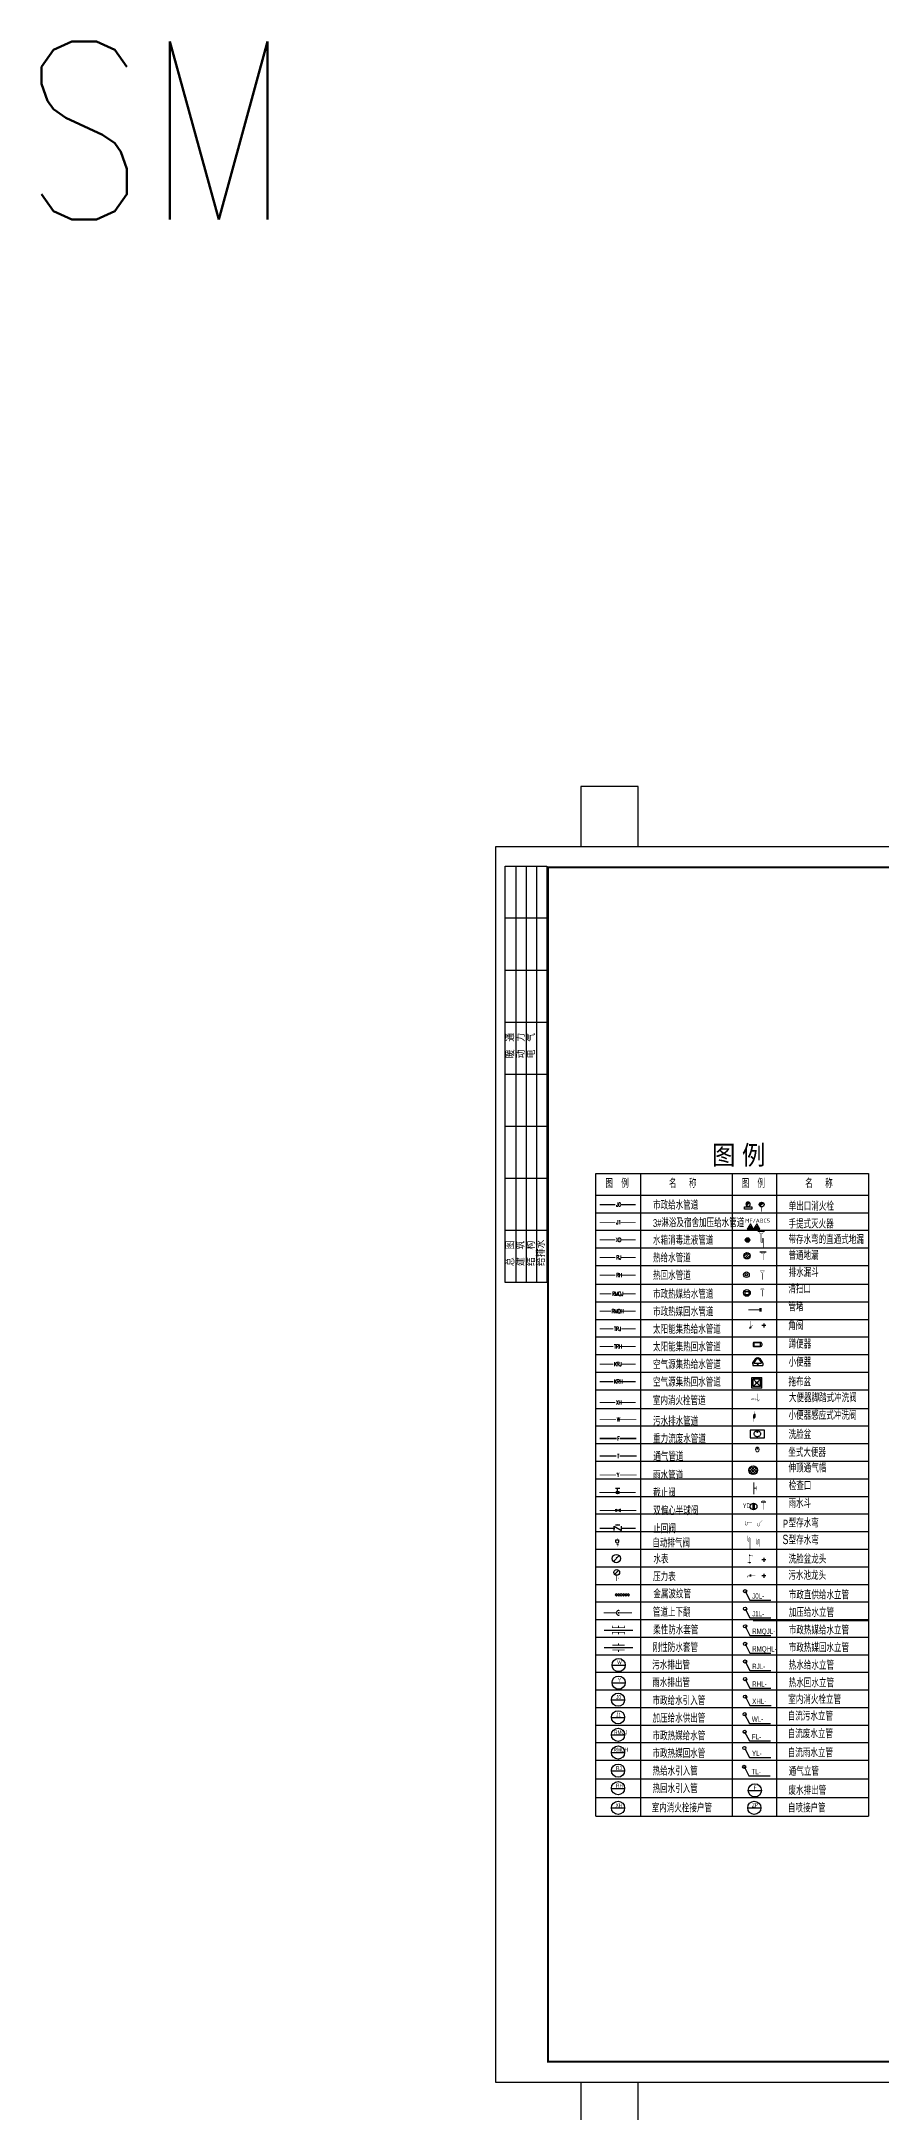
# Model space of a CAD drawing. Extents: x 1475400 to 1714963, y -629303 to -315532.
# Drawn here: x 1475400 to 1515812, y -415173 to -315532 of the extents above; entities that cross this region are included whole.
import ezdxf
from ezdxf.enums import TextEntityAlignment as Align

# ---------------------------------------------------------------- set-up
doc = ezdxf.new("R2010")
doc.units = 0
doc.header["$LTSCALE"] = 1000
doc.linetypes.add('DASH', pattern=[0.35, 0.25, -0.1])
doc.linetypes.add('W_P', pattern=[7, 6, -1])
for name, color, linetype in [('A-LVTRY', 6, 'Continuous'), ('BTTK', 7, 'Continuous'), ('EQUIP_管件', 7, 'Continuous'), ('EV_P', 4, 'Continuous'), ('GOU', 7, 'DASH'), ('GP', 4, 'Continuous'), ('GS', 1, 'Continuous'), ('P-ANNO-TXT', 211, 'Continuous'), ('P-BTEA-IDEN', 4, 'Continuous'), ('P-DOMS-EQPM', 4, 'Continuous'), ('P-DOMS-IDEN', 7, 'Continuous'), ('P-DOMS-PIPE', 2, 'DASH'), ('P-DOMW-EQPM', 62, 'Continuous'), ('P-DOMW-IDEN', 61, 'Continuous'), ('P-DOMW-PIPE', 3, 'Continuous'), ('P-DOMW-VALV', 62, 'Continuous'), ('P-FLDR', 7, 'Continuous'), ('P-PROT-EQPM', 1, 'Continuous'), ('P-PROT-IDEN', 7, 'Continuous'), ('P-PROT-VALV', 7, 'Continuous'), ('P-RAIN-IDEN', 171, 'Continuous'), ('P-VENT-PIPE', 205, 'Continuous'), ('P-WAST-IDEN', 21, 'Continuous'), ('PIPE-太阳能热回水', 11, 'Continuous'), ('PIPE-太阳能热给水', 4, 'Continuous'), ('PIPE-市政自来水', 87, 'Continuous'), ('PIPE-消防', 1, 'Continuous'), ('PIPE-热媒回水', 32, 'Continuous'), ('PIPE-热媒给水', 181, 'Continuous'), ('PIPE-空气源热回水', 191, 'Continuous'), ('PIPE-空气源热给水', 133, 'Continuous'), ('PIPE-给水', 3, 'Continuous'), ('PP', 7, 'Continuous'), ('PUB_TITLE', 4, 'Continuous'), ('SB', 7, 'Continuous'), ('TEXT_市政自来水', 7, 'Continuous'), ('TEXT_热媒回水', 7, 'Continuous'), ('W_DIM', 4, 'Continuous'), ('WP_F_PJ', 7, 'Continuous'), ('WP_G', 3, 'Continuous'), ('WP_G_PJ', 7, 'Continuous'), ('WP_L_PJ', 7, 'Continuous'), ('WP_P', 2, 'W_P'), ('WP_P_PJ', 7, 'Continuous'), ('WP_R_PJ', 7, 'Continuous'), ('WW_PJ', 7, 'Continuous')]:
    doc.layers.add(name, color=color, linetype=linetype)
for name, color, linetype, lineweight in [('LVTRY', 8, 'Continuous', 9), ('P-HOWS-PIPE', 5, 'Continuous', 50), ('P-HOWS-RPIP', 6, 'Continuous', 50), ('P-RAIN-PIPE', 4, 'Continuous', 50), ('P-WAST-PIPE', 11, 'Continuous', 50)]:
    doc.layers.add(name, color=color, linetype=linetype, lineweight=lineweight)
doc.layers.add('定位矩形', color=6, linetype='Continuous', plot=False)
doc.styles.add('_TWT_PIPEDN', font='SIMPLEX', dxfattribs={"width": 0.8, "height": 2.5, "bigfont": 'HZTXT'})
doc.styles.add('_TWT_PIPETEXT', font='SIMPLEX', dxfattribs={"width": 0.8, "height": 2.5, "bigfont": 'HZTXT'})
doc.styles.add('ch', font='hztxt_e.shx', dxfattribs={"width": 0.7, "bigfont": 'HZTXT.SHX'})
doc.styles.add('HZ', font='txt.shx', dxfattribs={"width": 0.9, "bigfont": 'hztxt.shx'})
doc.styles.add('HZ(TK)', font='geniso.shx', dxfattribs={"width": 0.9, "bigfont": 'hztxt.shx'})
doc.styles.get("Standard").update_dxf_attribs({"font": 'geniso.shx', "bigfont": 'hztxt.shx'})
doc.styles.add('中西文等高字体', font='HZTXT_E.shx', dxfattribs={"width": 0.7, "bigfont": 'HZTXT.shx'})
doc.styles.add('隶书', font='')
doc.styles.get('隶书').set_extended_font_data('LiSu')

# ---------------------------------------------------------------- blocks, each defined once
blk = doc.blocks.new('vhtemplate_2019年新竖式图框_A1')
at = {"layer": 'PUB_TITLE'}
for p, q in [((4.5, 384.5), (4.5, 584.5)), ((4.5, 584.5), (24.5, 584.5)), ((9.5, 584.5), (9.5, 384.5)), ((14.5, 584.5), (14.5, 384.5)), ((19.5, 584.5), (19.5, 384.5)), ((24.5, 584.5), (24.5, 384.5)), ((24.5, 559.5), (4.5, 559.5)), ((24.5, 534.5), (4.5, 534.5)), ((24.5, 509.5), (4.5, 509.5)), ((24.5, 484.5), (4.5, 484.5)), ((24.5, 459.5), (4.5, 459.5)), ((24.5, 434.5), (4.5, 434.5)), ((24.5, 409.5), (4.5, 409.5)), ((24.5, 384.5), (4.5, 384.5))]:
    blk.add_line(p, q, dxfattribs=at)
at = {"layer": 'PUB_TITLE', "color": 7}
blk.add_lwpolyline([(0, 594), (841, 594), (841, 0), (0, 0)], close=True, dxfattribs=at)
at = {"layer": 'PUB_TITLE', "const_width": 1}
blk.add_lwpolyline([(25, 10), (831, 10), (831, 584), (25, 584)], close=True, dxfattribs=at)
at = {"layer": 'BTTK', "color": 4, "style": 'HZ(TK)', "width": 0.9}
for tag, p in [('合作单位_001', (795.83, 509.44)), ('建设单位_001', (795.85, 207.44)), ('工程名称_001', (795.62, 174.44)), ('子项名称_001', (805.71, 157.94)), ('图纸名称_001', (795.45, 138.94))]:
    blk.add_attdef(tag, p, '', height=3.5, dxfattribs=at)
for tag, p in [('注册证书号', (808.5, 279)), ('注册印章号', (808.5, 271)), ('设计号', (806, 193)), ('图别', (789.75, 34)), ('图号', (822.25, 34)), ('版本号', (789.75, 26)), ('日期', (822.25, 26))]:
    blk.add_attdef(tag, text='', height=3.5, dxfattribs=at).set_placement(p, align=Align.MIDDLE)
at = {"layer": 'PUB_TITLE', "style": 'HZ(TK)', "width": 0.9}
for s, p in [('暖  通', (8.82, 492.22)), ('动  力', (13.82, 492.22)), ('电  气', (18.82, 492.22)), ('总  图', (8.82, 392.34)), ('建  筑', (13.7, 392.34)), ('结  构', (18.7, 392.34)), ('给排水', (23.57, 392.34))]:
    blk.add_text(s, height=3.5, rotation=90, dxfattribs=at).set_placement(p)
blk = doc.blocks.new('$PS004_1')
blk.add_line((-150, 500), (150, 500))
at = {"const_width": 15}
blk.add_lwpolyline([(-99, 500, -1), (101, 500)], format="xyb", dxfattribs=at)
at = {"const_width": 30}
blk.add_lwpolyline([(0, 500), (0, 0)], dxfattribs=at)
at = {"style": 'HZ', "flags": 1}
for tag in ['UNIT', 'WHAT', 'SPEC']:
    blk.add_attdef(tag, (0, 0), '', height=0.001, dxfattribs=at)
blk = doc.blocks.new('$QC035_1')
blk.add_line((-93, -93), (93, 93))
blk.add_lwpolyline([(93, 93, 0, 50, 0), (-13, 22, 50, 50, 0)], format="xyseb")
blk.add_circle((0, 0), 150)
at = {"style": 'HZ', "flags": 1}
for tag in ['UNIT', 'WHAT', 'SPEC']:
    blk.add_attdef(tag, (0, 0), '', height=0.001, dxfattribs=at)
blk = doc.blocks.new('A$C5396686F')
at = {"layer": 'WW_PJ'}
blk.add_blockref('$QC035_1', (150, 150, 100), dxfattribs=at)
blk = doc.blocks.new('$PS017_1')
at = {"const_width": 15}
blk.add_lwpolyline([(-125, 500), (125, 500), (0, 359)], close=True, dxfattribs=at)
at = {"const_width": 30}
blk.add_lwpolyline([(0, 359), (0, 0)], dxfattribs=at)
for tag in ['UNIT', 'WHAT', 'SPEC']:
    blk.add_attdef(tag, (0, 0), '', height=0.001)
blk = doc.blocks.new('$VA036_1')
for points in [[(-0.25, -0.25), (0, 0), (-0.25, 0.25), (-0.5, 0)], [(0.25, -0.25), (0.5, 0), (0.25, 0.25), (0, 0)]]:
    blk.add_lwpolyline(points, close=True)
at = {"flags": 1}
for tag in ['UNIT', 'WHAT', 'SPEC']:
    blk.add_attdef(tag, (0, 0), '', height=0.00000236, dxfattribs=at)
blk = doc.blocks.new('$FLAGE')
for p, q in [((0, 1), (0, -1)), ((0.75, 1), (0.75, -1))]:
    blk.add_line(p, q)
blk = doc.blocks.new('$GS019_3')
at = {"const_width": 30}
for points in [[(0, 0), (0, -650)], [(-106, -756), (0, -650)], [(-106, -756), (-106, -956)]]:
    blk.add_lwpolyline(points, dxfattribs=at)
blk.add_lwpolyline([(-88, -638), (53, -497), (53, -247), (-88, -388)], close=True)
at = {"style": 'HZ', "width": 0.7, "flags": 1}
for tag in ['UNIT', 'WHAT', 'SPEC']:
    blk.add_attdef(tag, (0, 0), '', height=0.001, dxfattribs=at)
blk = doc.blocks.new('$QC001_3')
blk.add_line((-141, 459), (141, 741))
at = {"const_width": 200}
blk.add_lwpolyline([(71, 671, 0.6681786), (-100, 600, 0.1989124), (-71, 529, 1)], format="xyb", dxfattribs=at)
at = {"const_width": 40}
blk.add_lwpolyline([(0, 400), (0, 0)], dxfattribs=at)
blk.add_circle((0, 600), 200)
at = {"flags": 1}
for tag in ['SPEC', 'UNIT', 'WHAT']:
    blk.add_attdef(tag, (0, 0), '', height=0.001, dxfattribs=at)
blk = doc.blocks.new('$QC001_1')
blk.add_line((-134, 584), (149, 302))
blk.add_lwpolyline([(325, 0), (325, 200), (-325, 200), (-325, 0)], close=True)
at = {"const_width": 200}
blk.add_lwpolyline([(78, 372, 1), (-64, 514, -2.8711809)], format="xyb", dxfattribs=at)
blk.add_circle((7, 443), 200)
at = {"style": 'HZ', "flags": 1}
for tag in ['UNIT', 'WHAT', 'SPEC']:
    blk.add_attdef(tag, (0, 0), '', height=0.001, dxfattribs=at)
blk = doc.blocks.new('A$C1E5874C6')
at = {"layer": 'WP_F_PJ', "rotation": 180}
blk.add_blockref('$QC001_1', (325, 643), dxfattribs=at)
blk = doc.blocks.new('$JIEG1')
at = {"color": 0, "linetype": 'Continuous'}
blk.add_arc((0, 0), 0.5, 59.6885, 300.3115, dxfattribs=at)
at = {"color": 0}
blk.add_point((0, 0), dxfattribs=at)
blk = doc.blocks.new('$PS001_1')
blk.add_line((-212, 500), (188, 500))
at = {"const_width": 20}
blk.add_lwpolyline([(-134, 500, 1.0676639), (116, 500)], format="xyb", dxfattribs=at)
at = {"const_width": 30}
blk.add_lwpolyline([(0, 367), (0, 0)], dxfattribs=at)
at = {"style": 'HZ', "width": 0.7, "flags": 1}
for tag in ['UNIT', 'WHAT', 'SPEC']:
    blk.add_attdef(tag, (0, 0), '', height=0.001, dxfattribs=at)
blk = doc.blocks.new('$PS003_0')
blk.add_lwpolyline([(-0.27, 0.24), (0.27, 0.24), (0.27, -0.26), (-0.27, -0.26)], close=True)
blk.add_circle((0, 0), 0.5)
at = {"style": 'HZ', "width": 0.7, "flags": 1}
for tag in ['UNIT', 'WHAT', 'SPEC']:
    blk.add_attdef(tag, (0, 0), '', height=0.001, dxfattribs=at)
blk = doc.blocks.new('$GS002_2')
for points, const_width in [([(0, 0), (273, 0)], 30), ([(92, 700), (242, 700)], 15), ([(170, 702), (170, 0)], 30), ([(170, 602), (420, 602), (450, 527)], 30), ([(273, 44), (273, -56)], 15)]:
    blk.add_lwpolyline(points, dxfattribs=dict(const_width=const_width))
at = {"const_width": 62.5}
for points in [[(139, 602, 1), (201, 602, 1)], [(139, 2, 1), (201, 2, 1)]]:
    blk.add_lwpolyline(points, format="xyb", close=True, dxfattribs=at)
at = {"style": 'HZ', "width": 0.7, "flags": 1}
for tag in ['UNIT', 'WHAT', 'SPEC']:
    blk.add_attdef(tag, (0, 0), '', height=0.001, dxfattribs=at)
blk = doc.blocks.new('$PS009_2')
at = {"const_width": 30}
blk.add_lwpolyline([(0, 0), (-350, 0), (-350, -150, -1), (-500, -150), (-500, 92)], format="xyb", dxfattribs=at)
blk = doc.blocks.new('$PS011_2')
at = {"const_width": 30}
blk.add_lwpolyline([(0, 0), (-212, -212), (-212, -362, -1), (-362, -362), (-362, -207)], format="xyb", dxfattribs=at)
blk = doc.blocks.new('*X132')
at = {"color": 0}
for p, q in [((25411, 28895), (25196, 29110)), ((25204, 29164), (25346, 29306)), ((25210, 29028), (25482, 29300)), ((25519, 28928), (25229, 29218)), ((25269, 28946), (25565, 29242)), ((25588, 29001), (25302, 29287)), ((25363, 28899), (25611, 29147)), ((25615, 29115), (25416, 29314))]:
    blk.add_line(p, q, dxfattribs=at)
blk = doc.blocks.new('$GS010_3')
for points, const_width in [([(0, 0), (-223, -223)], 30), ([(-133, -136), (-133, 264)], 30), ([(-223, -288), (-223, -146)], 15)]:
    blk.add_lwpolyline(points, dxfattribs=dict(const_width=const_width))
at = {"const_width": 62.5}
blk.add_lwpolyline([(-102, -136, -1), (-165, -136, -1)], format="xyb", close=True, dxfattribs=at)
at = {"style": 'HZ', "width": 0.7, "flags": 1}
for tag in ['UNIT', 'WHAT', 'SPEC']:
    blk.add_attdef(tag, (0, 0), '', height=0.001, dxfattribs=at)
blk = doc.blocks.new('$GS001_1')
at = {"const_width": 30}
blk.add_lwpolyline([(0, 0), (-400, 0, 0.4439422), (-486, -95, -1.1058258)], format="xyb", dxfattribs=at)
at = {"const_width": 15}
for points in [[(-231, 100), (-359, 100)], [(-296, 0), (-296, 100)]]:
    blk.add_lwpolyline(points, dxfattribs=at)
at = {"const_width": 62.5}
blk.add_lwpolyline([(-265, 0, -1), (-327, 0, -1)], format="xyb", close=True, dxfattribs=at)
at = {"flags": 1}
for tag in ['UNIT', 'WHAT', 'SPEC']:
    blk.add_attdef(tag, (0, 0), '', height=0.0001, dxfattribs=at)
blk = doc.blocks.new('$GS002_0')
for p, q in [((-1, 0), (0, 0)), ((-0.5, -0.5), (-0.5, 0.5))]:
    blk.add_line(p, q)
at = {"width": 0.7, "flags": 1}
for tag in ['UNIT', 'SPEC', 'WHAT']:
    blk.add_attdef(tag, (0, 0), '', height=0.001, dxfattribs=at)
blk = doc.blocks.new('$PS005_2')
at = {"const_width": 30}
blk.add_lwpolyline([(0, 0), (0, 456, 0.75), (-100, 456), (-100, 202, -0.75), (-200, 202), (-200, 540)], format="xyb", dxfattribs=at)
blk = doc.blocks.new('A$C315B6A35')
at = {"layer": 'WP_P_PJ'}
blk.add_blockref('$PS005_2', (215, 0), dxfattribs=at)
blk = doc.blocks.new('$PS001_0')
for p, q in [((-0.48, -0.12), (0.12, 0.48)), ((-0.35, -0.35), (0.35, 0.35)), ((-0.12, -0.49), (0.49, 0.12))]:
    blk.add_line(p, q)
blk.add_circle((0, 0), 0.5)
at = {"style": 'HZ', "width": 0.7, "flags": 1}
for tag in ['UNIT', 'WHAT', 'SPEC']:
    blk.add_attdef(tag, (0, 0), '', height=0.001, dxfattribs=at)
blk = doc.blocks.new('M_E13')
for p, q in [((-572, 18), (-536, 18)), ((-572, 18), (-572, 18)), ((-536, -22), (-572, -21))]:
    blk.add_line(p, q)
at = {"const_width": 1.5}
for points in [[(-715, 0, -0.0379323), (-709, 28, -0.0575015), (-702, 46, -0.0111283), (-686, 72, -0.0474195), (-682, 78, -0.0135575), (-669, 92, -0.0104221), (-651, 109, -0.0064919), (-632, 126, -0.0109859), (-621, 135, -0.0311178), (-607, 144, -0.0318214), (-592, 152, -0.0253042), (-572, 159, -0.0284927), (-555, 164), (-520, 171), (-500, 175, -0.1049169), (-492, 175, 0.0475121), (-474, 173, 0.0188587), (-460, 173, -0.0252512), (-449, 173, -0.0243605), (-434, 171, -0.0187271), (-416, 168, -0.0110837), (-401, 164, -0.0176637), (-391, 161, -0.0125534), (-375, 154, -0.0123406), (-358, 147), (-320, 128, -0.0050539), (-308, 122, -0.0025668), (-285, 110)], [(-715, 0, 0.0379323), (-709, -28, 0.0575015), (-702, -46, 0.0111283), (-686, -72, 0.0474195), (-682, -78, 0.0135575), (-669, -92, 0.0104221), (-651, -109, 0.0064919), (-632, -126, 0.0109859), (-621, -135, 0.0311178), (-607, -144, 0.0318214), (-592, -152, 0.0253042), (-572, -159, 0.0284927), (-555, -164), (-520, -171), (-500, -175, 0.1049169), (-492, -175, -0.0475121), (-474, -173, -0.0188587), (-460, -173, 0.0252512), (-449, -173, 0.0243605), (-434, -171, 0.0187271), (-416, -168, 0.0110837), (-401, -164, 0.0176637), (-391, -161, 0.0125534), (-375, -154, 0.0123406), (-358, -147), (-320, -128, 0.0050539), (-308, -122, 0.0025668), (-285, -110)], [(-155, 240, 0.4142136), (-220, 175, 0.4142136)], [(-220, -175, 0.4142136), (-155, -240, 0.4142136)]]:
    blk.add_lwpolyline(points, format="xyb", dxfattribs=at)
for points in [[(-672, -1, -0.054114), (-666, 25, -0.0889105), (-658, 39, -0.0067138), (-643, 55, -0.0145308), (-636, 63, -0.0107132), (-618, 80, -0.0175748), (-606, 90, -0.0372217), (-591, 100, -0.0345986), (-573, 109, -0.0229795), (-556, 115, -0.0236131), (-539, 119, -0.0148415), (-522, 122, -0.0125333), (-502, 125, -0.0218384), (-477, 126, -0.0294069), (-459, 125, -0.0294655), (-436, 121, -0.0318809), (-416, 114), (-371, 97), (-337, 83, -0.135973), (-324, 73, -0.0995174), (-314, 52, -0.0166508), (-311, 40, -0.010977), (-308, 20, -0.0153312), (-308, 12, -0.010106), (-307, -1)], [(-672, -1, 0.054114), (-666, -26, 0.0889105), (-658, -40, 0.0067138), (-643, -57, 0.0145308), (-636, -64, 0.0107132), (-618, -82, 0.0175748), (-606, -92, 0.0372217), (-591, -102, 0.0345986), (-573, -111, 0.0229795), (-556, -117, 0.0236131), (-539, -121, 0.0148415), (-522, -124, 0.0125333), (-502, -126, 0.0218384), (-477, -127, 0.0294069), (-459, -126, 0.0294655), (-436, -122, 0.0318809), (-416, -116), (-371, -99), (-337, -85, 0.135973), (-324, -75, 0.0995174), (-314, -54, 0.0166508), (-311, -41, 0.010977), (-308, -21, 0.0153312), (-308, -13, 0.010106), (-307, -1)]]:
    blk.add_lwpolyline(points, format="xyb")
for points in [[(-220, 110), (-285, 110)], [(-220, 175), (-220, -175)], [(0, 240), (-155, 240)], [(0, -240), (0, 240)], [(-285, -110), (-220, -110)], [(-155, -240), (0, -240)]]:
    blk.add_lwpolyline(points, dxfattribs=at)
for centre, radius, start, end in [((-549, -3), 33.2, 100.04955, 259.95045), ((-536, -2), 20, 270, 90)]:
    blk.add_arc(centre, radius, start, end)
at = {"width": 0.8, "flags": 9}
for tag in ['XSIZE', 'YSIZE']:
    blk.add_attdef(tag, (0, 0), '', height=0.5, dxfattribs=at)
blk = doc.blocks.new('A$C02426E7C')
at = {"layer": 'LVTRY', "rotation": 270}
blk.add_blockref('M_E13', (241, 1), dxfattribs=at)
blk = doc.blocks.new('_LV7')
for p, q in [((-170, -61), (-170, 0)), ((-170, 0), (170, 0)), ((170, -61), (170, 0)), ((-162, -88), (-69, -231)), ((-124, -91), (-43, -216)), ((-116, -76), (116, -76)), ((43, -216), (124, -91)), ((69, -231), (162, -88))]:
    blk.add_line(p, q)
blk.add_circle((0, -38), 17.7)
for centre, radius, start, end in [((-120, -61), 50, 180, 213.0863), ((-116, -86), 10, 90, 213.0863), ((0, -191), 80, 210, 330), ((0, -191), 50, 210, 330), ((116, -86), 10, 326.9137, 90), ((120, -61), 50, 326.9137, 0)]:
    blk.add_arc(centre, radius, start, end)
blk = doc.blocks.new('_LV4')
blk.add_lwpolyline([(0, -520, 0.0789663), (92, -505, 0.0881515), (166, -466, 0.1052687), (218, -403, 0.1216849), (235, -335, 0.1216849), (218, -267, 0.1052687), (166, -204, 0.0881515), (92, -165, 0.0789663), (0, -150, 0.0789663), (-92, -165, 0.0881515), (-166, -204, 0.1052687), (-218, -267, 0.1216849), (-235, -335, 0.1216849), (-218, -403, 0.1052687), (-166, -466, 0.0881515), (-92, -505, 0.0789663)], format="xyb", close=True)
blk.add_circle((0, -230), 20)
blk = doc.blocks.new('_LV6')
for p, q in [((-140, -340), (-140, -780)), ((140, -770), (-140, -770)), ((-110, -340), (-110, -770)), ((100, -300), (-100, -300)), ((100, -330), (-100, -330)), ((-30, -890), (30, -890)), ((110, -770), (110, -340)), ((140, -780), (140, -340))]:
    blk.add_line(p, q)
for centre, radius, start, end in [((-100, -340), 40, 90, 180), ((-30, -780), 110, 180, 270), ((-100, -340), 10, 90, 180), ((30, -780), 110, 270, 0), ((100, -340), 40, 0, 90), ((100, -340), 10, 0, 90)]:
    blk.add_arc(centre, radius, start, end)
blk = doc.blocks.new('$VA026_2')
blk.add_lwpolyline([(-100, 499), (100, 499), (100, 319, -0.6832352), (-100, 319), (-100, 499)], format="xyb")
at = {"const_width": 50}
blk.add_lwpolyline([(-25, 149, 1), (25, 149, 1)], format="xyb", close=True, dxfattribs=at)
for points, const_width in [([(0, 499), (0, 649)], 30), ([(0, 251), (0, 0)], 30), ([(0, 149), (120, 149)], 15), ([(120, 229), (120, 79)], 15)]:
    blk.add_lwpolyline(points, dxfattribs=dict(const_width=const_width))
at = {"style": 'HZ', "width": 0.7, "flags": 1}
for tag in ['UNIT', 'WHAT', 'SPEC']:
    blk.add_attdef(tag, (0, 0), '', height=0.001, dxfattribs=at)
blk = doc.blocks.new('A$C21A22213')
at = {"layer": 'WP_R_PJ'}
blk.add_blockref('$VA026_2', (100, 0), dxfattribs=at)
blk = doc.blocks.new('$TwtSys$00000546')
h = blk.add_hatch()
h.set_pattern_fill('ANSI31', color=256, scale=200, style=0)
h.set_pattern_definition([(45, (-38543.802, -6670.83), (-17.67767, 17.67767), [])])
h.paths.add_polyline_path([(-65, 174), (65, 174), (65, 44), (-65, 44)])
for points in [[(0, 344), (-198, 0), (198, 0)], [(-65, 174), (65, 174), (65, 44), (-65, 44)]]:
    blk.add_lwpolyline(points, close=True)
blk = doc.blocks.new('$Sanitary$00000477')
at = {"color": 0}
for p, q in [((-330, -637), (-330, 0)), ((-330, 0), (330, 0)), ((330, 0), (330, -637)), ((-330, -637), (330, -637)), ((-239, -546), (-239, -91)), ((-239, -91), (239, -91)), ((-239, -91), (-41, -279)), ((-41, -358), (-239, -546)), ((-239, -546), (239, -546)), ((239, -91), (41, -279)), ((41, -358), (239, -546)), ((239, -91), (239, -546))]:
    blk.add_line(p, q, dxfattribs=at)
blk.add_circle((0, -319), 56.9, dxfattribs=at)
blk.add_point((0, 0), dxfattribs=at)
blk = doc.blocks.new('$TWTSYS$00000420')
for points, const_width in [([(0, 0), (0, -474)], 30), ([(-383, -329), (-427, -373)], 15), ([(-268, -373), (-427, -373)], 15), ([(-224, -329), (-383, -329)], 15), ([(-224, -329), (-268, -373)], 15), ([(-150, -355), (-250, -355)], 10), ([(-150, -290), (-150, -420)], 15), ([(-100, -290), (-100, -420)], 15), ([(0, -350), (-100, -350)], 10), ([(101, -374), (0, -474)], 30)]:
    blk.add_lwpolyline(points, dxfattribs=dict(const_width=const_width))
at = {"flags": 1}
for tag in ['UNIT', 'UNIT', 'SPEC', 'WHAT', 'WHAT', 'SPEC']:
    blk.add_attdef(tag, (0, 0), '', height=0.001, dxfattribs=at)
blk = doc.blocks.new('$TWTSYS$00000432')
at = {"layer": 'EQUIP_管件'}
blk.add_blockref('$TWTSYS$00000420', (0, 0), dxfattribs=at)
blk = doc.blocks.new('$VALVE$00000547')
at = {"const_width": 30}
for points in [[(0, 100), (-250, 100), (-250, 175)], [(0, 100), (0, 175)], [(0, 100), (250, 100), (250, 175)], [(-250, -175), (-250, -100), (0, -100)], [(0, -175), (0, -100)], [(250, -175), (250, -100), (0, -100)]]:
    blk.add_lwpolyline(points, dxfattribs=at)
blk = doc.blocks.new('$VALVE$00000553')
at = {"const_width": 30}
for points in [[(0, 100), (-250, 100), (-250, 100)], [(0, 100), (0, 175)], [(0, 100), (250, 100), (250, 100)], [(-250, -100), (-250, -100), (0, -100)], [(250, -100), (250, -100), (0, -100)], [(0, -175), (0, -100)]]:
    blk.add_lwpolyline(points, dxfattribs=at)
blk = doc.blocks.new('$VALVE$00000597')
blk.add_line((-93, 357), (93, 543))
blk.add_lwpolyline([(93, 543, 0, 50, 0), (-31, 456, 50, 50, 0)], format="xyseb")
for points, const_width in [([(0, 300), (0, 0)], 30), ([(0, 182), (75, 182), (75, 107)], 7.5)]:
    blk.add_lwpolyline(points, dxfattribs=dict(const_width=const_width))
blk.add_circle((0, 450), 150)
blk = doc.blocks.new('$VALVE$00000333')
for p, q in [((125, 62.5), (-125, -62.5)), ((-125, 62.5), (125, -62.5)), ((-125, -62.5), (-125, 62.5)), ((125, -62.5), (125, 62.5))]:
    blk.add_line(p, q)
at = {"const_width": 31.25}
blk.add_lwpolyline([(-15.625, 0, 1), (15.625, 0, 1)], format="xyb", close=True, dxfattribs=at)
for p in [(-125, 0), (125, 0)]:
    blk.add_point(p)
blk = doc.blocks.new('$VALVE$00000315')
blk.add_line((-75, 125), (75, 125))
blk.add_lwpolyline([(-125, -75), (-125, 75), (125, -75), (125, 75)])
for p in [(-125, 0), (125, 0)]:
    blk.add_point(p)
blk.add_solid([(0, 125), (0, 150), (75, 125)])
blk = doc.blocks.new('$VALVE$00000497')
for p, q in [((78, 138), (-78, 138)), ((0, 50), (0, 138))]:
    blk.add_line(p, q)
at = {"const_width": 49.6}
blk.add_lwpolyline([(25, 0, 1), (-25, 0, 1)], format="xyb", close=True, dxfattribs=at)
blk.add_circle((0, 0), 50)
blk = doc.blocks.new('$TwtSys$00000141')
for p, q in [((-94, 8), (-10, 92)), ((-94, 8), (-10, 92)), ((-87, -35), (35, 87)), ((-87, -35), (35, 87)), ((-66, -66), (66, 66)), ((-66, -66), (66, 66)), ((-32, -87), (88, 33)), ((-32, -87), (88, 33)), ((11, -92), (92, -11)), ((11, -92), (92, -11))]:
    blk.add_line(p, q)
blk.add_circle((0, 0), 94)
blk.add_circle((0, 0), 94)
blk = doc.blocks.new('$ATTACHMENT$00000196')
blk.add_line((53, 944), (-347, 944))
for points, const_width in [([(-25, 944, -1.0676639), (-275, 944)], 20), ([(0, 0), (0, 512, 1), (-75, 512), (-75, 312, -1), (-150, 312), (-150, 810)], 30)]:
    blk.add_lwpolyline(points, format="xyb", dxfattribs=dict(const_width=const_width))
at = {"style": 'HZ', "flags": 1}
for tag in ['WHAT', 'SPEC', 'UNIT']:
    blk.add_attdef(tag, (-150, 810), '', height=0.001, dxfattribs=at)
blk = doc.blocks.new('zdczdvcf')
for p, q in [((1684586, -404809), (1684586, -373891)), ((1686726, -373891), (1686726, -404809)), ((1691139, -373891), (1691139, -404809)), ((1693279, -373891), (1693279, -404809)), ((1697693, -373891), (1697693, -404809)), ((1691999, -386233), (1691999, -386596)), ((1692698, -386233), (1691999, -386233)), ((1691999, -386596), (1692698, -386596)), ((1692698, -386596), (1692698, -386233)), ((1691759, -393979), (1691985, -394418)), ((1691985, -394418), (1693007, -394418)), ((1691759, -394825), (1691985, -395264)), ((1691985, -395264), (1693007, -395264)), ((1691759, -395671), (1691985, -396111)), ((1691759, -396518), (1691985, -396957)), ((1691985, -396111), (1693007, -396111)), ((1685365, -397541), (1685989, -397541)), ((1691759, -397364), (1691985, -397804)), ((1691985, -396957), (1693007, -396957)), ((1685365, -398388), (1685989, -398388)), ((1691759, -398211), (1691985, -398650)), ((1691985, -397804), (1693007, -397804)), ((1685338, -399207), (1685962, -399207)), ((1691763, -399039), (1691990, -399479)), ((1691985, -398650), (1693007, -398650)), ((1691990, -399479), (1693011, -399479)), ((1685338, -400053), (1685962, -400053)), ((1691741, -399900), (1691968, -400340)), ((1691968, -400340), (1692989, -400340)), ((1685338, -400900), (1685962, -400900)), ((1691741, -400747), (1691968, -401186)), ((1691750, -401546), (1691977, -401986)), ((1691968, -401186), (1692989, -401186)), ((1685338, -401746), (1685962, -401746)), ((1691723, -402422), (1691949, -402861)), ((1691977, -401986), (1692998, -401986)), ((1685338, -402620), (1685962, -402620)), ((1685338, -403467), (1685962, -403467)), ((1691949, -402861), (1692971, -402861)), ((1685338, -404412), (1685963, -404412)), ((1691892, -404412), (1692516, -404412)), ((1691918, -403569), (1692543, -403569))]:
    blk.add_line(p, q)
at = {"color": 7}
for p, q in [((1692140, -389746), (1692140, -390060)), ((1692204, -389746), (1692204, -390060))]:
    blk.add_line(p, q, dxfattribs=at)
at = {"linetype": 'Continuous'}
blk.add_line((1685673, -395021, 1988), (1685673, -395021, 1795), dxfattribs=at)
at = {"elevation": -38}
for points, const_width in [([(1692497, -379485), (1692685, -379485)], 15), ([(1692516, -379415), (1692666, -379415)], 15), ([(1692591, -379485), (1692591, -379790)], 22.5)]:
    blk.add_lwpolyline(points, dxfattribs=dict(at, const_width=const_width))
for points, const_width in [([(1692182, -388740), (1692182, -389326)], 44.9), ([(1692187, -389022), (1692304, -389022)], 44.9), ([(1692304, -388914), (1692304, -389129)], 16)]:
    blk.add_lwpolyline(points, dxfattribs=dict(const_width=const_width))
at = {"const_width": 19.2}
blk.add_lwpolyline([(1691997, -391932), (1691997, -391430, 1), (1691948, -391430), (1691948, -391558, -1), (1691900, -391558), (1691900, -391304)], format="xyb", dxfattribs=at)
at = {"linetype": 'Continuous', "const_width": 57.7}
for points, elevation in [([(1685565, -395021), (1684952, -395021)], 1795), ([(1686325, -395021), (1685673, -395021)], 1988)]:
    blk.add_lwpolyline(points, dxfattribs=dict(at, elevation=elevation))
for centre, radius in [((1692152, -388164), 210), ((1692173, -389903), 160), ((1691762, -393979), 76.9), ((1691762, -394826), 76.9), ((1691762, -395672), 76.9), ((1691762, -396518), 76.9), ((1685678, -397535), 317), ((1691762, -397365), 76.9), ((1685678, -398381), 317), ((1691762, -398211), 76.9), ((1685651, -399201), 317), ((1691763, -399058), 76.9), ((1685651, -400047), 317), ((1691744, -399901), 76.9), ((1685651, -400894), 317), ((1685651, -401740), 317), ((1691726, -401525), 76.9), ((1691744, -400747), 76.9), ((1685651, -402614), 317), ((1691718, -402433), 76.9), ((1685651, -403461), 317), ((1692231, -403563), 317), ((1685651, -404406), 317), ((1692205, -404406), 317)]:
    blk.add_circle(centre, radius)
at = {"layer": 'GP'}
for p, q in [((1684989, -395850), (1686356, -395850)), ((1684989, -396696), (1686356, -396696))]:
    blk.add_line(p, q, dxfattribs=at)
at = {"layer": 'P-DOMS-PIPE', "linetype": 'Continuous', "ltscale": 0.01, "const_width": 38.5}
for points in [[(1684767, -385718), (1685556, -385718)], [(1685750, -385718), (1686523, -385718)]]:
    blk.add_lwpolyline(points, dxfattribs=at)
at = {"layer": 'P-DOMW-PIPE', "ltscale": 1.5, "const_width": 57.8}
for points in [[(1684756, -389231), (1686501, -389231)], [(1684765, -390961), (1685463, -390961)], [(1685809, -390961), (1686506, -390961)]]:
    blk.add_lwpolyline(points, dxfattribs=at)
at = {"layer": 'P-HOWS-PIPE', "const_width": 50}
for points in [[(1684771, -377925), (1685527, -377925)], [(1685780, -377925), (1686505, -377925)]]:
    blk.add_lwpolyline(points, dxfattribs=at)
at = {"layer": 'P-HOWS-RPIP', "const_width": 50}
for points in [[(1684771, -378772), (1685527, -378772)], [(1685780, -378772), (1686505, -378772)]]:
    blk.add_lwpolyline(points, dxfattribs=at)
at = {"layer": 'P-RAIN-PIPE', "linetype": 'Continuous', "ltscale": 0.01, "const_width": 38.5}
for points in [[(1684771, -388391), (1685546, -388391)], [(1685740, -388391), (1686539, -388391)]]:
    blk.add_lwpolyline(points, dxfattribs=at)
at = {"layer": 'P-VENT-PIPE', "ltscale": 1.5, "const_width": 75}
for points in [[(1684771, -387479), (1685574, -387479)], [(1685733, -387479), (1686539, -387479)]]:
    blk.add_lwpolyline(points, dxfattribs=at)
at = {"layer": 'P-WAST-PIPE', "ltscale": 1.5, "const_width": 75}
for points in [[(1684767, -386637), (1685577, -386637)], [(1685730, -386637), (1686523, -386637)]]:
    blk.add_lwpolyline(points, dxfattribs=at)
at = {"layer": 'PIPE-太阳能热回水', "const_width": 50}
for points in [[(1684771, -382209), (1685420, -382209)], [(1685812, -382209), (1686505, -382209)]]:
    blk.add_lwpolyline(points, dxfattribs=at)
at = {"layer": 'PIPE-太阳能热给水', "const_width": 50}
for points in [[(1684771, -381362), (1685420, -381362)], [(1685812, -381362), (1686505, -381362)]]:
    blk.add_lwpolyline(points, dxfattribs=at)
at = {"layer": 'PIPE-市政自来水', "const_width": 50}
for points in [[(1684771, -375386), (1685527, -375386)], [(1685780, -375386), (1686505, -375386)]]:
    blk.add_lwpolyline(points, dxfattribs=at)
at = {"layer": 'PIPE-消防', "linetype": 'Continuous', "ltscale": 0.01, "const_width": 38.5}
for points in [[(1684771, -384902), (1685515, -384902)], [(1685791, -384902), (1686505, -384902)], [(1684770, -390098), (1685538, -390098)], [(1685769, -390098), (1686537, -390098)]]:
    blk.add_lwpolyline(points, dxfattribs=at)
at = {"layer": 'PIPE-热媒回水', "const_width": 50}
for points in [[(1684771, -380516), (1685306, -380516)], [(1685864, -380516), (1686505, -380516)]]:
    blk.add_lwpolyline(points, dxfattribs=at)
at = {"layer": 'PIPE-热媒给水', "const_width": 50}
for points in [[(1684771, -379670), (1685330, -379670)], [(1685862, -379670), (1686505, -379670)]]:
    blk.add_lwpolyline(points, dxfattribs=at)
at = {"layer": 'PIPE-空气源热回水', "const_width": 50}
for points in [[(1684771, -383902), (1685420, -383902)], [(1685812, -383902), (1686505, -383902)]]:
    blk.add_lwpolyline(points, dxfattribs=at)
at = {"layer": 'PIPE-空气源热给水', "const_width": 50}
for points in [[(1684771, -383055), (1685420, -383055)], [(1685812, -383055), (1686505, -383055)]]:
    blk.add_lwpolyline(points, dxfattribs=at)
at = {"layer": 'PIPE-给水', "linetype": 'Continuous', "ltscale": 0.01, "const_width": 38.5}
for points in [[(1684771, -376233), (1685527, -376233)], [(1685780, -376233), (1686505, -376233)], [(1684771, -377079), (1685527, -377079)], [(1685780, -377079), (1686505, -377079)]]:
    blk.add_lwpolyline(points, dxfattribs=at)
at = {"layer": 'SB'}
for p, q in [((1684586, -373891), (1697693, -373891)), ((1684586, -374928), (1697693, -374928)), ((1684586, -375774), (1697693, -375774)), ((1684586, -376621), (1697693, -376621)), ((1684586, -377467), (1697693, -377467)), ((1684586, -378313), (1697693, -378313)), ((1684586, -379211), (1697693, -379211)), ((1684586, -380058), (1697693, -380058)), ((1684586, -380904), (1697693, -380904)), ((1684586, -381750), (1697693, -381750)), ((1684586, -382597), (1697693, -382597)), ((1684586, -383443), (1697693, -383443)), ((1684586, -384290), (1697693, -384290)), ((1684586, -385187), (1697693, -385187)), ((1684586, -386034), (1697693, -386034)), ((1684586, -386880), (1697693, -386880)), ((1684586, -387727), (1697693, -387727)), ((1684586, -388573), (1697693, -388573)), ((1684586, -389419), (1697693, -389419)), ((1691139, -389419), (1697693, -389419)), ((1684586, -390266), (1697693, -390266)), ((1684586, -391112), (1697693, -391112)), ((1684586, -391959), (1697693, -391959)), ((1684586, -392805), (1697693, -392805)), ((1684586, -393652), (1697693, -393652)), ((1684586, -394498), (1697693, -394498)), ((1684586, -395344), (1697693, -395344)), ((1692152, -395396), (1697693, -395396)), ((1684586, -396191), (1697693, -396191)), ((1684586, -397037), (1697693, -397037)), ((1684586, -397884), (1697693, -397884)), ((1684586, -398730), (1697693, -398730)), ((1684586, -399576), (1697693, -399576)), ((1684586, -399576), (1697693, -399576)), ((1684586, -400423), (1697693, -400423)), ((1684586, -401269), (1697693, -401269)), ((1684586, -402116), (1697693, -402116)), ((1684586, -403013), (1697693, -403013)), ((1684586, -403911), (1697693, -403911)), ((1684586, -404809), (1697693, -404809))]:
    blk.add_line(p, q, dxfattribs=at)
at = {"layer": 'W_DIM'}
for radius in [135, 57.8]:
    blk.add_circle((1691827, -378755), radius, dxfattribs=at)
at = {"layer": 'WP_G', "const_width": 46.2}
for points in [[(1686356, -395850), (1684989, -395850)], [(1686356, -396696), (1684989, -396696)]]:
    blk.add_lwpolyline(points, dxfattribs=at)
at = {"layer": 'WP_P', "const_width": 46.2}
blk.add_lwpolyline([(1691912, -380442), (1692464, -380442)], dxfattribs=at)
at = {"xscale": 0.712464294550009, "yscale": 0.712464294550009, "zscale": 0.712464294550009, "rotation": 90.00000017301015}
blk.add_blockref('_LV6', (1691942, -382116), dxfattribs=at)
at = {"extrusion": (0, 0, -1), "xscale": 1.424928590534255, "yscale": 1.424928590534255, "zscale": -1.424928589907278, "rotation": 180}
blk.add_blockref('_LV7', (-1692369, -383123), dxfattribs=at)
for name, p, xscale, yscale, zscale in [('$GS019_3', (1692218, -385332), 0.5129742924775929, 0.5129742924775929, 0.5129742924775929), ('_LV4', (1692349, -386170), 0.7124642952671275, 0.7124642952671275, 0.7124642952671275), ('A$C02426E7C', (1692197, -387477), 0.6412178657762706, 0.6412178657762706, 0.6412178657762706), ('*X132', (1666708, -417324), 1.001902915365063, 1.001902915365063, 1.001902915365063)]:
    blk.add_blockref(name, p, dxfattribs=dict(xscale=xscale, yscale=yscale, zscale=zscale))
at = {"linetype": 'Continuous', "xscale": 216.4110295922821, "yscale": 216.4110295922821, "zscale": 216.4110295922821}
blk.add_blockref('$JIEG1', (1685673, -395021, 1988), dxfattribs=at)
at = {"layer": 'A-LVTRY', "ltscale": 30, "xscale": 0.77, "yscale": 0.77, "zscale": 0.77, "rotation": 90}
blk.add_blockref('$Sanitary$00000477', (1692082, -383953), dxfattribs=at)
at = {"layer": 'EV_P', "xscale": 1.326315788549837, "yscale": 1.326315788549837, "zscale": 1.326315788549837}
blk.add_blockref('A$C5396686F', (1685370, -392611, -133), dxfattribs=at)
at = {"layer": 'GOU'}
for name, p, xscale, yscale, zscale in [('$FLAGE', (1692464, -380442), 77, 77, 77), ('$VA036_1', (1685627, -394162), 231, 231, 231), ('$VA036_1', (1685858, -394162), 231, 231, 231), ('$VA036_1', (1686089, -394162), 231, 231, 231)]:
    blk.add_blockref(name, p, dxfattribs=dict(at, xscale=xscale, yscale=yscale, zscale=zscale))
at = {"layer": 'GS', "xscale": -0.5261317507224158, "yscale": 0.5261317507224158, "zscale": 0.5261317507224158, "rotation": 180}
blk.add_blockref('A$C1E5874C6', (1691740, -375259), dxfattribs=at)
at = {"layer": 'P-DOMS-EQPM', "xscale": 0.8085000000000001, "yscale": 0.8085000000000001, "zscale": 0.8085000000000001}
blk.add_blockref('$ATTACHMENT$00000196', (1692652, -377448), dxfattribs=at)
at = {"layer": 'P-DOMW-EQPM', "xscale": 0.77, "yscale": 0.77, "zscale": 0.77}
blk.add_blockref('$TWTSYS$00000432', (1692378, -384476), dxfattribs=at)
at = {"layer": 'P-DOMW-VALV'}
for name, p, xscale, yscale, zscale in [('$VALVE$00000497', (1685629, -389231), 1.386, 1.386, 1.386), ('$VALVE$00000315', (1685636, -390961), 1.386, 1.386, 1.386), ('$VALVE$00000547', (1685673, -395850), 1.162264150943396, 1.162264150943396, 1.162264150943396), ('$VALVE$00000553', (1685673, -396696), 1.162264150943396, 1.162264150943396, 1.162264150943396)]:
    blk.add_blockref(name, p, dxfattribs=dict(at, xscale=xscale, yscale=yscale, zscale=zscale))
at = {"layer": 'P-FLDR', "xscale": 1.155, "yscale": 1.155, "zscale": 1.155}
blk.add_blockref('$TwtSys$00000141', (1691880, -377087), dxfattribs=at)
at = {"layer": 'P-PROT-EQPM', "xscale": 0.77, "yscale": 0.77, "zscale": 0.77}
for p in [(1692019, -376572), (1692325, -376572)]:
    blk.add_blockref('$TwtSys$00000546', p, dxfattribs=at)
at = {"layer": 'P-PROT-VALV', "xscale": 0.9239999999999999, "yscale": 0.9239999999999999, "zscale": 0.9239999999999999}
for name, p in [('$VALVE$00000333', (1685653, -390098)), ('$VALVE$00000597', (1685589, -393495))]:
    blk.add_blockref(name, p, dxfattribs=at)
at = {"layer": 'PP'}
for name, p, xscale, yscale, zscale in [('A$C21A22213', (1685547, -391835), 0.6412178657762706, 0.6412178657762706, 0.6412178657762706), ('A$C315B6A35', (1692303, -391840), 0.7124642952671275, 0.7124642952671275, 0.7124642952671275)]:
    blk.add_blockref(name, p, dxfattribs=dict(at, xscale=xscale, yscale=yscale, zscale=zscale))
at = {"layer": 'WP_F_PJ', "xscale": 0.5787449225317687, "yscale": 0.5787449225317687, "zscale": 0.5787449225317687}
blk.add_blockref('$QC001_3', (1692559, -375729, -1736), dxfattribs=at)
at = {"layer": 'WP_G_PJ'}
for name, p, xscale, yscale, zscale in [('$GS010_3', (1692127, -381187), 0.8015223315032199, 0.8015223315032199, 0.8015223315032199), ('$GS002_2', (1691880, -392609, 144), 0.5770960787683725, 0.5770960787683725, 0.5770960787683725)]:
    blk.add_blockref(name, p, dxfattribs=dict(at, xscale=xscale, yscale=yscale, zscale=zscale))
at = {"layer": 'WP_G_PJ', "xscale": 192.3653596375044, "yscale": 192.3653596375044, "zscale": 192.3653596375044, "rotation": 180}
for p in [(1692567, -381205), (1692567, -392469), (1692567, -393243)]:
    blk.add_blockref('$GS002_0', p, dxfattribs=at)
at = {"layer": 'WP_L_PJ'}
ref = blk.add_blockref('$PS017_1', (1692587, -378987), dxfattribs=dict(at, xscale=0.8469999997131527, yscale=0.8469999997131527, zscale=0.8469999997131527))
ref.add_attrib('WHAT', 'break', (1692587, -378987), dxfattribs={"layer": '0', "height": 0.000847})
ref.add_attrib('UNIT', '8.285733108291971E+005,1.011897722885603E+006', (1692587, -378987), dxfattribs={"layer": '0', "height": 0.000847})
at = {"layer": 'WP_P_PJ'}
for name, p, xscale, yscale, zscale in [('$PS001_0', (1691852, -377846), 307.7845754198637, 307.7845754198637, 307.7845754198637), ('$PS001_1', (1692630, -378041), 0.7694614387163893, 0.7694614387163893, 0.7694614387163893), ('$PS003_0', (1691851, -379633), 320.6089327285765, 320.6089327285765, 320.6089327285765), ('$PS004_1', (1692644, -390061), 0.77, 0.77, 0.77), ('$PS009_2', (1692092, -390659), 0.6412178657762706, 0.6412178657762706, 0.6412178657762706), ('$PS011_2', (1692595, -390569), 0.6412178657762706, 0.6412178657762706, 0.6412178657762706)]:
    blk.add_blockref(name, p, dxfattribs=dict(at, xscale=xscale, yscale=yscale, zscale=zscale))
at = {"layer": 'WW_PJ', "xscale": 0.8015223315032199, "yscale": 0.8015223315032199, "zscale": 0.8015223315032199}
blk.add_blockref('$GS001_1', (1692256, -393241), dxfattribs=at)
at = {"style": '中西文等高字体', "width": 0.7}
for s, height, p in [('YD', 227.5, (1691652, -389984)), ('J0L-', 256.5, (1692099, -394344)), ('J1L-', 256.5, (1692099, -395191)), ('RMQJL-', 256.5, (1692099, -396037)), ('W', 192, (1685614, -397504)), ('RMQHL-', 256.5, (1692099, -396884)), ('RJL-', 256.5, (1692099, -397730)), ('Y', 192, (1685646, -398351)), ('RHL-', 256.5, (1692099, -398577)), ('J0', 192.4, (1685557, -399174)), ('XHL-', 256.5, (1692103, -399405)), ('J1', 192.4, (1685557, -400021)), ('WL-', 256.5, (1692086, -400266)), ('RMQH', 192.4, (1685440, -401710)), ('RMQJ', 192.4, (1685464, -400867)), ('FL-', 256.5, (1692086, -401113)), ('RJ', 192.4, (1685557, -402588)), ('TL-', 256.5, (1692068, -402788)), ('YL-', 256.5, (1692095, -401912)), ('RH', 192.4, (1685557, -403434)), ('F', 192, (1692175, -403532)), ('XH', 192.4, (1685536, -404375)), ('ZP', 192.4, (1692090, -404375))]:
    blk.add_text(s, height=height, dxfattribs=at).set_placement(p)
at = {"style": 'HZ', "width": 0.7, "flags": 1}
for tag in ['UNIT', 'SPEC', 'WHAT']:
    blk.add_attdef(tag, (1692591, -379790, -38), '', height=0.00075, dxfattribs=at)
at = {"color": 0, "style": '中西文等高字体', "flags": 1}
for tag, p in [('THICK', (1692202, -389831)), ('BG_T', (1692202, -389832)), ('BG_D', (1692202, -389832))]:
    blk.add_attdef(tag, p, '', height=0.0192, dxfattribs=at)
at = {"layer": 'P-BTEA-IDEN', "style": '_TWT_PIPETEXT', "width": 0.64}
blk.add_text('T', height=192, dxfattribs=at).set_placement((1685612, -387575))
at = {"layer": 'P-DOMS-IDEN', "style": '_TWT_PIPETEXT', "width": 0.64}
blk.add_text('W', height=192, dxfattribs=at).set_placement((1685595, -385815))
at = {"layer": 'P-DOMW-IDEN', "style": '_TWT_PIPETEXT', "width": 0.64}
for s, p in [('J1', (1685565, -376329)), ('XD', (1685539, -377175)), ('RJ', (1685565, -378022)), ('RH', (1685565, -378868))]:
    blk.add_text(s, height=192.5, dxfattribs=at).set_placement(p)
at = {"layer": 'P-PROT-IDEN', "color": 1}
blk.add_text('MF/ABC5', height=192.5, dxfattribs=at).set_placement((1691759, -376255))
at = {"layer": 'P-PROT-IDEN', "style": '_TWT_PIPETEXT', "width": 0.64}
blk.add_text('XH', height=192.5, dxfattribs=at).set_placement((1685553, -384999))
at = {"layer": 'P-RAIN-IDEN', "style": '_TWT_PIPETEXT', "width": 0.64}
blk.add_text('Y', height=192, dxfattribs=at).set_placement((1685594, -388487))
at = {"layer": 'P-WAST-IDEN', "style": '_TWT_PIPETEXT', "width": 0.64}
blk.add_text('F', height=192, dxfattribs=at).set_placement((1685615, -386733))
at = {"layer": 'SB'}
for s, height, style, width, p in [('图 例', 924, '隶书', 0.9, (1690167, -373463)), ('图    例', 385, 'ch', 0.697632, (1685041, -374575)), ('名      称 ', 385, 'ch', 0.697632, (1688100, -374575)), ('图    例', 385, 'ch', 0.697632, (1691594, -374575)), ('名      称 ', 385, 'ch', 0.697632, (1694653, -374575)), ('市政给水管道', 385, 'ch', 0.697632, (1687333, -375616)), ('单出口消火栓', 385, 'ch', 0.697632, (1693859, -375670)), ('3#淋浴及宿舍加压给水管道', 385, 'ch', 0.697632, (1687333, -376463)), ('手提式灭火器', 385, 'ch', 0.697632, (1693848, -376522)), ('水箱消毒进液管道', 385, 'ch', 0.697632, (1687333, -377309)), ('带存水弯的直通式地漏', 385, 'ch', 0.697632, (1693848, -377275)), ('普通地漏', 385, 'ch', 0.697632, (1693848, -378036)), ('热给水管道', 385, 'ch', 0.697632, (1687333, -378156)), ('热回水管道', 385, 'ch', 0.697632, (1687333, -379002)), ('排水漏斗      ', 385, 'ch', 0.697632, (1693855, -378862)), ('市政热媒给水管道', 385, 'ch', 0.697632, (1687333, -379900)), ('清扫口', 385, 'ch', 0.697632, (1693848, -379650)), ('市政热媒回水管道', 385, 'ch', 0.697632, (1687333, -380746)), ('管堵', 385, 'ch', 0.697632, (1693840, -380505)), ('太阳能集热给水管道', 385, 'ch', 0.697632, (1687333, -381593)), ('角阀', 385, 'ch', 0.697632, (1693838, -381416)), ('太阳能集热回水管道', 385, 'ch', 0.697632, (1687333, -382439)), ('蹲便器', 385, 'ch', 0.697632, (1693857, -382301)), ('空气源集热给水管道', 385, 'ch', 0.697632, (1687333, -383286)), ('小便器', 385, 'ch', 0.697632, (1693853, -383171)), ('室内消火栓管道', 385, 'ch', 0.697632, (1687324, -385021)), ('空气源集热回水管道', 385, 'ch', 0.697632, (1687333, -384132)), ('拖布盆', 385, 'ch', 0.697632, (1693851, -384119)), ('大便器脚踏式冲洗阀', 385, 'ch', 0.697632, (1693870, -384883)), ('污水排水管道', 385, 'ch', 0.697632, (1687333, -386015)), ('小便器感应式冲洗阀', 385, 'ch', 0.697632, (1693853, -385730)), ('重力流废水管道', 385, 'ch', 0.697632, (1687337, -386862)), ('洗脸盆', 385, 'ch', 0.697632, (1693855, -386654)), ('通气管道', 385, 'ch', 0.697632, (1687348, -387708)), ('坐式大便器', 385, 'ch', 0.697632, (1693840, -387512)), ('雨水管道', 385, 'ch', 0.697632, (1687335, -388618)), ('伸顶通气帽', 385, 'ch', 0.697632, (1693853, -388266)), ('截止阀', 385, 'ch', 0.697632, (1687337, -389464)), ('雨水斗', 385, 'ch', 0.697632, (1693848, -389967)), ('检查口', 385, 'ch', 0.697632, (1693863, -389115)), ('双偏心半球阀', 385, 'ch', 0.697632, (1687339, -390318)), ('P', 385, 'ch', 0.697632, (1693586, -390929)), ('型存水弯', 385, 'ch', 0.697632, (1693855, -390905)), ('自动排气阀', 385, 'ch', 0.697632, (1687299, -391872)), ('止回阀 ', 385, 'ch', 0.697632, (1687343, -391189)), ('S', 449, '中西文等高字体', 0.7, (1693563, -391716)), ('型存水弯', 385, 'ch', 0.697632, (1693855, -391730)), ('水表', 385, 'ch', 0.697632, (1687354, -392647)), ('洗脸盆龙头', 385, 'ch', 0.697632, (1693855, -392648)), ('压力表', 385, 'ch', 0.697632, (1687335, -393494)), ('污水池龙头', 385, 'ch', 0.697632, (1693846, -393430)), ('金属波纹管', 385, 'ch', 0.697632, (1687348, -394325)), ('市政直供给水立管', 385, 'ch', 0.697632, (1693863, -394368)), ('管道上下翻', 385, 'ch', 0.697632, (1687327, -395201)), ('加压给水立管', 385, 'ch', 0.697632, (1693863, -395214)), ('刚性防水套管', 385, 'ch', 0.697632, (1687320, -396900)), ('柔性防水套管', 385, 'ch', 0.697632, (1687339, -396054)), ('市政热媒给水立管', 385, 'ch', 0.697632, (1693863, -396060)), ('市政热媒回水立管', 385, 'ch', 0.697632, (1693863, -396907)), ('污水排出管', 385, 'ch', 0.697632, (1687295, -397744)), ('热水给水立管', 385, 'ch', 0.697632, (1693863, -397753)), ('雨水排出管', 385, 'ch', 0.697632, (1687295, -398591)), ('热水回水立管', 385, 'ch', 0.697632, (1693863, -398600)), ('市政给水引入管', 385, 'ch', 0.697632, (1687310, -399457)), ('室内消火栓立管', 385, 'ch', 0.697632, (1693838, -399400)), ('加压给水供出管', 385, 'ch', 0.697632, (1687310, -400303)), ('自流污水立管', 385, 'ch', 0.697632, (1693813, -400199)), ('市政热媒给水管', 385, 'ch', 0.697632, (1687310, -401150)), ('自流废水立管', 385, 'ch', 0.697632, (1693813, -401046)), ('自流雨水立管', 385, 'ch', 0.697632, (1693813, -401960)), ('热给水引入管', 385, 'ch', 0.697632, (1687310, -402843)), ('市政热媒回水管', 385, 'ch', 0.697632, (1687310, -401996)), ('通气立管', 385, 'ch', 0.697632, (1693861, -402857)), ('热回水引入管', 385, 'ch', 0.697632, (1687310, -403689)), ('废水排出管', 385, 'ch', 0.697632, (1693848, -403772)), ('室内消火栓接户管', 385, 'ch', 0.697632, (1687268, -404615)), ('自喷接户管', 385, 'ch', 0.697632, (1693822, -404615))]:
    blk.add_text(s, height=height, dxfattribs=dict(at, style=style, width=width)).set_placement(p)
at = {"layer": 'TEXT_市政自来水', "style": '_TWT_PIPETEXT', "width": 0.64}
blk.add_text('J0', height=192.5, dxfattribs=at).set_placement((1685565, -375482))
at = {"layer": 'TEXT_热媒回水', "style": '_TWT_PIPETEXT', "width": 0.64}
for s, p in [('RMQJ', (1685368, -379766)), ('RMQH', (1685341, -380612)), ('TRJ', (1685455, -381459)), ('TRH', (1685455, -382305)), ('KRJ', (1685455, -383152)), ('KRH', (1685455, -383998))]:
    blk.add_text(s, height=192.5, dxfattribs=at).set_placement(p)
blk = doc.blocks.new('ersgg')
blk.add_blockref('zdczdvcf', (0, 0))

msp = doc.modelspace()

# ---------------------------------------------------------------- linework, layer by layer
at = {"layer": '定位矩形', "color": 1}
for points in [[(1501350.2, -354265.6), (1504102.5, -354265.6), (1504102.5, -351369.9), (1501350.2, -351369.9)], [(1501350.2, -416620.8), (1504102.5, -416620.8), (1504102.5, -413725), (1501350.2, -413725)]]:
    msp.add_lwpolyline(points, close=True, dxfattribs=at)

# ---------------------------------------------------------------- block references
at = {"xscale": 100.1, "yscale": 100.1, "zscale": 100.1}
msp.add_blockref('vhtemplate_2019年新竖式图框_A1', (1497262.7, -413725), dxfattribs=at)
msp.add_blockref('ersgg', (-182514.3, 3892.1))

# ---------------------------------------------------------------- texts
at = {"layer": 'P-ANNO-TXT', "color": 4, "style": '_TWT_PIPEDN', "width": 0.8}
msp.add_text('SM', height=8575, dxfattribs=at).set_placement((1474518.4, -324107.2))

doc.saveas('drawing.dxf')
